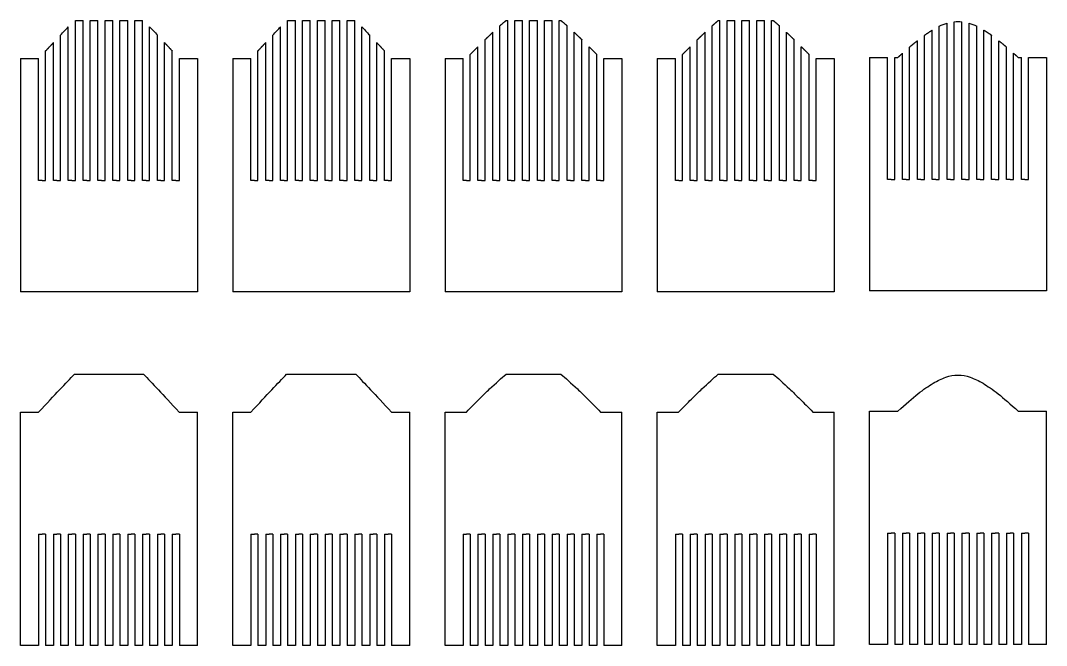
# Model space of a CAD drawing. Header units: millimetres. Extents: x -25 to 565, y 75 to 438.
# Drawn here: x -25 to 265, y 261.6 to 438.4 of the extents above; entities that cross this region are included whole.
import ezdxf

# ---------------------------------------------------------------- set-up
doc = ezdxf.new("R2010")
doc.units = ezdxf.units.MM
doc.layers.add('x_upper_sheets', color=7, linetype='CONTINUOUS')
doc.layers.add('y_upper_sheets', color=7, linetype='CONTINUOUS')

msp = doc.modelspace()

# ---------------------------------------------------------------- linework, layer by layer
at = {"layer": 'x_upper_sheets'}
for points, knots in [([(-19.89, 327.64), (-17.51, 330.18), (-15.6, 332.2), (-13.97, 333.94), (-12.33, 335.67), (-10.97, 337.11), (-9.78, 338.36)], [-2.9441744, -2.9441744, -2.9441744, -2.9441744, -2.5933787, -2.5933787, -2.5933787, -2.242583, -2.242583, -2.242583, -2.242583]), ([(9.78, 338.36), (10.97, 337.11), (12.33, 335.67), (13.97, 333.94), (15.6, 332.2), (17.51, 330.18), (19.89, 327.64)], [2.242583, 2.242583, 2.242583, 2.242583, 2.5933787, 2.5933787, 2.5933787, 2.9441744, 2.9441744, 2.9441744, 2.9441744]), ([(40.11, 327.64), (42.49, 330.18), (44.4, 332.2), (46.03, 333.94), (47.67, 335.67), (49.03, 337.11), (50.22, 338.36)], [-2.9441744, -2.9441744, -2.9441744, -2.9441744, -2.5933787, -2.5933787, -2.5933787, -2.242583, -2.242583, -2.242583, -2.242583]), ([(69.78, 338.36), (70.97, 337.11), (72.33, 335.67), (73.97, 333.94), (75.6, 332.2), (77.51, 330.18), (79.89, 327.64)], [2.242583, 2.242583, 2.242583, 2.242583, 2.5933787, 2.5933787, 2.5933787, 2.9441744, 2.9441744, 2.9441744, 2.9441744]), ([(101.02, 327.64), (102.36, 329), (103.55, 330.2), (104.64, 331.28), (105.72, 332.35), (106.7, 333.31), (107.6, 334.17), (109.39, 335.88), (110.89, 337.24), (112.23, 338.36)], [-1.8225461, -1.8225461, -1.8225461, -1.8225461, -1.6260931, -1.6260931, -1.6260931, -1.4296401, -1.4296401, -1.4296401, -1.0367341, -1.0367341, -1.0367341, -1.0367341]), ([(127.77, 338.36), (129.11, 337.24), (130.61, 335.88), (132.4, 334.17), (133.3, 333.31), (134.28, 332.35), (135.36, 331.28), (136.45, 330.2), (137.64, 329), (138.98, 327.64)], [1.0367341, 1.0367341, 1.0367341, 1.0367341, 1.4296401, 1.4296401, 1.4296401, 1.6260931, 1.6260931, 1.6260931, 1.8225461, 1.8225461, 1.8225461, 1.8225461]), ([(161.02, 327.64), (162.36, 329), (163.55, 330.2), (164.64, 331.28), (165.72, 332.35), (166.7, 333.31), (167.6, 334.17), (169.39, 335.88), (170.89, 337.24), (172.23, 338.36)], [-1.8225461, -1.8225461, -1.8225461, -1.8225461, -1.6260931, -1.6260931, -1.6260931, -1.4296401, -1.4296401, -1.4296401, -1.0367341, -1.0367341, -1.0367341, -1.0367341]), ([(187.77, 338.36), (189.11, 337.24), (190.61, 335.88), (192.4, 334.17), (193.3, 333.31), (194.28, 332.35), (195.36, 331.28), (196.45, 330.2), (197.64, 329), (198.98, 327.64)], [1.0367341, 1.0367341, 1.0367341, 1.0367341, 1.4296401, 1.4296401, 1.4296401, 1.6260931, 1.6260931, 1.6260931, 1.8225461, 1.8225461, 1.8225461, 1.8225461]), ([(222.98, 327.91), (225.22, 329.95), (227.04, 331.5), (228.65, 332.77), (230.26, 334.04), (231.65, 335.01), (232.94, 335.78), (234.22, 336.55), (235.4, 337.12), (236.55, 337.5), (237.7, 337.89), (238.82, 338.09), (240, 338.09)], [-1.260138, -1.260138, -1.260138, -1.260138, -0.945104, -0.945104, -0.945104, -0.630069, -0.630069, -0.630069, -0.315035, -0.315035, -0.315035, 0, 0, 0, 0]), ([(240, 338.09), (241.18, 338.09), (242.3, 337.89), (243.45, 337.5), (244.6, 337.12), (245.78, 336.55), (247.06, 335.78), (248.35, 335.01), (249.74, 334.04), (251.35, 332.77), (252.96, 331.5), (254.78, 329.95), (257.02, 327.91)], [0, 0, 0, 0, 0.315035, 0.315035, 0.315035, 0.630069, 0.630069, 0.630069, 0.945104, 0.945104, 0.945104, 1.260138, 1.260138, 1.260138, 1.260138])]:
    msp.add_open_spline(points, degree=3, knots=knots, dxfattribs=at)
for points in [[(-9.78, 338.36), (9.78, 338.36)], [(50.22, 338.36), (69.78, 338.36)], [(112.23, 338.36), (127.77, 338.36)], [(172.23, 338.36), (187.77, 338.36)], [(215, 261.91), (215, 327.91)], [(215, 327.91), (222.98, 327.91)], [(257.02, 327.91), (265, 327.91)], [(265, 261.91), (265, 327.91)], [(-25, 261.64), (-25, 327.64)], [(-25, 327.64), (-19.89, 327.64)], [(19.89, 327.64), (25, 327.64)], [(25, 261.64), (25, 327.64)], [(35, 261.64), (35, 327.64)], [(35, 327.64), (40.11, 327.64)], [(79.89, 327.64), (85, 327.64)], [(85, 261.64), (85, 327.64)], [(95, 261.64), (95, 327.64)], [(95, 327.64), (101.02, 327.64)], [(138.98, 327.64), (145, 327.64)], [(145, 261.64), (145, 327.64)], [(155, 261.64), (155, 327.64)], [(155, 327.64), (161.02, 327.64)], [(198.98, 327.64), (205, 327.64)], [(205, 261.64), (205, 327.64)], [(-19.9, 293.14), (-18.9, 293.14)], [(-19.9, 293.14), (-19.9, 261.64)], [(-17.9, 293.14), (-18.9, 293.14)], [(-17.9, 293.14), (-17.9, 261.64)], [(-15.7, 293.14), (-14.7, 293.14)], [(-15.7, 293.14), (-15.7, 261.64)], [(-13.7, 293.14), (-14.7, 293.14)], [(-13.7, 293.14), (-13.7, 261.64)], [(-11.5, 293.14), (-10.5, 293.14)], [(-11.5, 293.14), (-11.5, 261.64)], [(-9.5, 293.14), (-10.5, 293.14)], [(-9.5, 293.14), (-9.5, 261.64)], [(-7.3, 293.14), (-6.3, 293.14)], [(-7.3, 293.14), (-7.3, 261.64)], [(-5.3, 293.14), (-6.3, 293.14)], [(-5.3, 293.14), (-5.3, 261.64)], [(-3.1, 293.14), (-2.1, 293.14)], [(-3.1, 293.14), (-3.1, 261.64)], [(-1.1, 293.14), (-2.1, 293.14)], [(-1.1, 293.14), (-1.1, 261.64)], [(1.1, 293.14), (2.1, 293.14)], [(1.1, 293.14), (1.1, 261.64)], [(3.1, 293.14), (2.1, 293.14)], [(3.1, 293.14), (3.1, 261.64)], [(5.3, 293.14), (6.3, 293.14)], [(5.3, 293.14), (5.3, 261.64)], [(7.3, 293.14), (6.3, 293.14)], [(7.3, 293.14), (7.3, 261.64)], [(9.5, 293.14), (10.5, 293.14)], [(9.5, 293.14), (9.5, 261.64)], [(11.5, 293.14), (10.5, 293.14)], [(11.5, 293.14), (11.5, 261.64)], [(13.7, 293.14), (14.7, 293.14)], [(13.7, 293.14), (13.7, 261.64)], [(15.7, 293.14), (14.7, 293.14)], [(15.7, 293.14), (15.7, 261.64)], [(17.9, 293.14), (18.9, 293.14)], [(17.9, 293.14), (17.9, 261.64)], [(19.9, 293.14), (18.9, 293.14)], [(19.9, 293.14), (19.9, 261.64)], [(40.1, 293.14), (41.1, 293.14)], [(40.1, 293.14), (40.1, 261.64)], [(42.1, 293.14), (41.1, 293.14)], [(42.1, 293.14), (42.1, 261.64)], [(44.3, 293.14), (45.3, 293.14)], [(44.3, 293.14), (44.3, 261.64)], [(46.3, 293.14), (45.3, 293.14)], [(46.3, 293.14), (46.3, 261.64)], [(48.5, 293.14), (49.5, 293.14)], [(48.5, 293.14), (48.5, 261.64)], [(50.5, 293.14), (49.5, 293.14)], [(50.5, 293.14), (50.5, 261.64)], [(52.7, 293.14), (53.7, 293.14)], [(52.7, 293.14), (52.7, 261.64)], [(54.7, 293.14), (53.7, 293.14)], [(54.7, 293.14), (54.7, 261.64)], [(56.9, 293.14), (57.9, 293.14)], [(56.9, 293.14), (56.9, 261.64)], [(58.9, 293.14), (57.9, 293.14)], [(58.9, 293.14), (58.9, 261.64)], [(61.1, 293.14), (62.1, 293.14)], [(61.1, 293.14), (61.1, 261.64)], [(63.1, 293.14), (62.1, 293.14)], [(63.1, 293.14), (63.1, 261.64)], [(65.3, 293.14), (66.3, 293.14)], [(65.3, 293.14), (65.3, 261.64)], [(67.3, 293.14), (66.3, 293.14)], [(67.3, 293.14), (67.3, 261.64)], [(69.5, 293.14), (70.5, 293.14)], [(69.5, 293.14), (69.5, 261.64)], [(71.5, 293.14), (70.5, 293.14)], [(71.5, 293.14), (71.5, 261.64)], [(73.7, 293.14), (74.7, 293.14)], [(73.7, 293.14), (73.7, 261.64)], [(75.7, 293.14), (74.7, 293.14)], [(75.7, 293.14), (75.7, 261.64)], [(77.9, 293.14), (78.9, 293.14)], [(77.9, 293.14), (77.9, 261.64)], [(79.9, 293.14), (78.9, 293.14)], [(79.9, 293.14), (79.9, 261.64)], [(100.1, 293.14), (101.1, 293.14)], [(100.1, 293.14), (100.1, 261.64)], [(102.1, 293.14), (101.1, 293.14)], [(102.1, 293.14), (102.1, 261.64)], [(104.3, 293.14), (105.3, 293.14)], [(104.3, 293.14), (104.3, 261.64)], [(106.3, 293.14), (105.3, 293.14)], [(106.3, 293.14), (106.3, 261.64)], [(108.5, 293.14), (109.5, 293.14)], [(108.5, 293.14), (108.5, 261.64)], [(110.5, 293.14), (109.5, 293.14)], [(110.5, 293.14), (110.5, 261.64)], [(112.7, 293.14), (113.7, 293.14)], [(112.7, 293.14), (112.7, 261.64)], [(114.7, 293.14), (113.7, 293.14)], [(114.7, 293.14), (114.7, 261.64)], [(116.9, 293.14), (117.9, 293.14)], [(116.9, 293.14), (116.9, 261.64)], [(118.9, 293.14), (117.9, 293.14)], [(118.9, 293.14), (118.9, 261.64)], [(121.1, 293.14), (122.1, 293.14)], [(121.1, 293.14), (121.1, 261.64)], [(123.1, 293.14), (122.1, 293.14)], [(123.1, 293.14), (123.1, 261.64)], [(125.3, 293.14), (126.3, 293.14)], [(125.3, 293.14), (125.3, 261.64)], [(127.3, 293.14), (126.3, 293.14)], [(127.3, 293.14), (127.3, 261.64)], [(129.5, 293.14), (130.5, 293.14)], [(129.5, 293.14), (129.5, 261.64)], [(131.5, 293.14), (130.5, 293.14)], [(131.5, 293.14), (131.5, 261.64)], [(133.7, 293.14), (134.7, 293.14)], [(133.7, 293.14), (133.7, 261.64)], [(135.7, 293.14), (134.7, 293.14)], [(135.7, 293.14), (135.7, 261.64)], [(137.9, 293.14), (138.9, 293.14)], [(137.9, 293.14), (137.9, 261.64)], [(139.9, 293.14), (138.9, 293.14)], [(139.9, 293.14), (139.9, 261.64)], [(160.1, 293.14), (161.1, 293.14)], [(160.1, 293.14), (160.1, 261.64)], [(162.1, 293.14), (161.1, 293.14)], [(162.1, 293.14), (162.1, 261.64)], [(164.3, 293.14), (165.3, 293.14)], [(164.3, 293.14), (164.3, 261.64)], [(166.3, 293.14), (165.3, 293.14)], [(166.3, 293.14), (166.3, 261.64)], [(168.5, 293.14), (169.5, 293.14)], [(168.5, 293.14), (168.5, 261.64)], [(170.5, 293.14), (169.5, 293.14)], [(170.5, 293.14), (170.5, 261.64)], [(172.7, 293.14), (173.7, 293.14)], [(172.7, 293.14), (172.7, 261.64)], [(174.7, 293.14), (173.7, 293.14)], [(174.7, 293.14), (174.7, 261.64)], [(176.9, 293.14), (177.9, 293.14)], [(176.9, 293.14), (176.9, 261.64)], [(178.9, 293.14), (177.9, 293.14)], [(178.9, 293.14), (178.9, 261.64)], [(181.1, 293.14), (182.1, 293.14)], [(181.1, 293.14), (181.1, 261.64)], [(183.1, 293.14), (182.1, 293.14)], [(183.1, 293.14), (183.1, 261.64)], [(185.3, 293.14), (186.3, 293.14)], [(185.3, 293.14), (185.3, 261.64)], [(187.3, 293.14), (186.3, 293.14)], [(187.3, 293.14), (187.3, 261.64)], [(189.5, 293.14), (190.5, 293.14)], [(189.5, 293.14), (189.5, 261.64)], [(191.5, 293.14), (190.5, 293.14)], [(191.5, 293.14), (191.5, 261.64)], [(193.7, 293.14), (194.7, 293.14)], [(193.7, 293.14), (193.7, 261.64)], [(195.7, 293.14), (194.7, 293.14)], [(195.7, 293.14), (195.7, 261.64)], [(197.9, 293.14), (198.9, 293.14)], [(197.9, 293.14), (197.9, 261.64)], [(199.9, 293.14), (198.9, 293.14)], [(199.9, 293.14), (199.9, 261.64)], [(220.1, 293.41), (221.1, 293.41)], [(220.1, 293.41), (220.1, 261.91)], [(222.1, 293.41), (221.1, 293.41)], [(222.1, 293.41), (222.1, 261.91)], [(224.3, 293.41), (225.3, 293.41)], [(224.3, 293.41), (224.3, 261.91)], [(226.3, 293.41), (225.3, 293.41)], [(226.3, 293.41), (226.3, 261.91)], [(228.5, 293.41), (229.5, 293.41)], [(228.5, 293.41), (228.5, 261.91)], [(230.5, 293.41), (229.5, 293.41)], [(230.5, 293.41), (230.5, 261.91)], [(232.7, 293.41), (233.7, 293.41)], [(232.7, 293.41), (232.7, 261.91)], [(234.7, 293.41), (233.7, 293.41)], [(234.7, 293.41), (234.7, 261.91)], [(236.9, 293.41), (237.9, 293.41)], [(236.9, 293.41), (236.9, 261.91)], [(238.9, 293.41), (237.9, 293.41)], [(238.9, 293.41), (238.9, 261.91)], [(241.1, 293.41), (242.1, 293.41)], [(241.1, 293.41), (241.1, 261.91)], [(243.1, 293.41), (242.1, 293.41)], [(243.1, 293.41), (243.1, 261.91)], [(245.3, 293.41), (246.3, 293.41)], [(245.3, 293.41), (245.3, 261.91)], [(247.3, 293.41), (246.3, 293.41)], [(247.3, 293.41), (247.3, 261.91)], [(249.5, 293.41), (250.5, 293.41)], [(249.5, 293.41), (249.5, 261.91)], [(251.5, 293.41), (250.5, 293.41)], [(251.5, 293.41), (251.5, 261.91)], [(253.7, 293.41), (254.7, 293.41)], [(253.7, 293.41), (253.7, 261.91)], [(255.7, 293.41), (254.7, 293.41)], [(255.7, 293.41), (255.7, 261.91)], [(257.9, 293.41), (258.9, 293.41)], [(257.9, 293.41), (257.9, 261.91)], [(259.9, 293.41), (258.9, 293.41)], [(259.9, 293.41), (259.9, 261.91)], [(-19.9, 261.64), (-25, 261.64)], [(-15.7, 261.64), (-17.9, 261.64)], [(-11.5, 261.64), (-13.7, 261.64)], [(-7.3, 261.64), (-9.5, 261.64)], [(-3.1, 261.64), (-5.3, 261.64)], [(1.1, 261.64), (-1.1, 261.64)], [(5.3, 261.64), (3.1, 261.64)], [(9.5, 261.64), (7.3, 261.64)], [(13.7, 261.64), (11.5, 261.64)], [(17.9, 261.64), (15.7, 261.64)], [(25, 261.64), (19.9, 261.64)], [(40.1, 261.64), (35, 261.64)], [(44.3, 261.64), (42.1, 261.64)], [(48.5, 261.64), (46.3, 261.64)], [(52.7, 261.64), (50.5, 261.64)], [(56.9, 261.64), (54.7, 261.64)], [(61.1, 261.64), (58.9, 261.64)], [(65.3, 261.64), (63.1, 261.64)], [(69.5, 261.64), (67.3, 261.64)], [(73.7, 261.64), (71.5, 261.64)], [(77.9, 261.64), (75.7, 261.64)], [(85, 261.64), (79.9, 261.64)], [(100.1, 261.64), (95, 261.64)], [(104.3, 261.64), (102.1, 261.64)], [(108.5, 261.64), (106.3, 261.64)], [(112.7, 261.64), (110.5, 261.64)], [(116.9, 261.64), (114.7, 261.64)], [(121.1, 261.64), (118.9, 261.64)], [(125.3, 261.64), (123.1, 261.64)], [(129.5, 261.64), (127.3, 261.64)], [(133.7, 261.64), (131.5, 261.64)], [(137.9, 261.64), (135.7, 261.64)], [(145, 261.64), (139.9, 261.64)], [(160.1, 261.64), (155, 261.64)], [(164.3, 261.64), (162.1, 261.64)], [(168.5, 261.64), (166.3, 261.64)], [(172.7, 261.64), (170.5, 261.64)], [(176.9, 261.64), (174.7, 261.64)], [(181.1, 261.64), (178.9, 261.64)], [(185.3, 261.64), (183.1, 261.64)], [(189.5, 261.64), (187.3, 261.64)], [(193.7, 261.64), (191.5, 261.64)], [(197.9, 261.64), (195.7, 261.64)], [(205, 261.64), (199.9, 261.64)], [(220.1, 261.91), (215, 261.91)], [(224.3, 261.91), (222.1, 261.91)], [(228.5, 261.91), (226.3, 261.91)], [(232.7, 261.91), (230.5, 261.91)], [(236.9, 261.91), (234.7, 261.91)], [(241.1, 261.91), (238.9, 261.91)], [(245.3, 261.91), (243.1, 261.91)], [(249.5, 261.91), (247.3, 261.91)], [(253.7, 261.91), (251.5, 261.91)], [(257.9, 261.91), (255.7, 261.91)], [(265, 261.91), (259.9, 261.91)]]:
    msp.add_open_spline(points, degree=1, dxfattribs=at)
at = {"layer": 'y_upper_sheets'}
for points, degree in [([(-9.5, 393.14), (-9.5, 438.36)], 1), ([(-9.5, 438.36), (-7.3, 438.36)], 1), ([(-7.3, 393.14), (-7.3, 438.36)], 1), ([(-5.3, 393.14), (-5.3, 438.36)], 1), ([(-5.3, 438.36), (-3.1, 438.36)], 1), ([(-3.1, 393.14), (-3.1, 438.36)], 1), ([(-1.1, 393.14), (-1.1, 438.36)], 1), ([(-1.1, 438.36), (1.1, 438.36)], 1), ([(1.1, 393.14), (1.1, 438.36)], 1), ([(3.1, 393.14), (3.1, 438.36)], 1), ([(3.1, 438.36), (5.3, 438.36)], 1), ([(5.3, 393.14), (5.3, 438.36)], 1), ([(7.3, 393.14), (7.3, 438.36)], 1), ([(7.3, 438.36), (9.5, 438.36)], 1), ([(9.5, 393.14), (9.5, 438.36)], 1), ([(50.5, 393.14), (50.5, 438.36)], 1), ([(50.5, 438.36), (52.7, 438.36)], 1), ([(52.7, 393.14), (52.7, 438.36)], 1), ([(54.7, 393.14), (54.7, 438.36)], 1), ([(54.7, 438.36), (56.9, 438.36)], 1), ([(56.9, 393.14), (56.9, 438.36)], 1), ([(58.9, 393.14), (58.9, 438.36)], 1), ([(58.9, 438.36), (61.1, 438.36)], 1), ([(61.1, 393.14), (61.1, 438.36)], 1), ([(63.1, 393.14), (63.1, 438.36)], 1), ([(63.1, 438.36), (65.3, 438.36)], 1), ([(65.3, 393.14), (65.3, 438.36)], 1), ([(67.3, 393.14), (67.3, 438.36)], 1), ([(67.3, 438.36), (69.5, 438.36)], 1), ([(69.5, 393.14), (69.5, 438.36)], 1), ([(110.5, 436.86), (111.42, 437.69), (112.23, 438.36)], 2), ([(112.23, 438.36), (112.7, 438.36)], 1), ([(112.7, 393.14), (112.7, 438.36)], 1), ([(114.7, 393.14), (114.7, 438.36)], 1), ([(114.7, 438.36), (116.9, 438.36)], 1), ([(116.9, 393.14), (116.9, 438.36)], 1), ([(118.9, 393.14), (118.9, 438.36)], 1), ([(118.9, 438.36), (121.1, 438.36)], 1), ([(121.1, 393.14), (121.1, 438.36)], 1), ([(123.1, 393.14), (123.1, 438.36)], 1), ([(123.1, 438.36), (125.3, 438.36)], 1), ([(125.3, 393.14), (125.3, 438.36)], 1), ([(127.3, 393.14), (127.3, 438.36)], 1), ([(127.3, 438.36), (127.77, 438.36)], 1), ([(127.77, 438.36), (128.58, 437.69), (129.5, 436.86)], 2), ([(170.5, 436.86), (171.42, 437.69), (172.23, 438.36)], 2), ([(172.23, 438.36), (172.7, 438.36)], 1), ([(172.7, 393.14), (172.7, 438.36)], 1), ([(174.7, 393.14), (174.7, 438.36)], 1), ([(174.7, 438.36), (176.9, 438.36)], 1), ([(176.9, 393.14), (176.9, 438.36)], 1), ([(178.9, 393.14), (178.9, 438.36)], 1), ([(178.9, 438.36), (181.1, 438.36)], 1), ([(181.1, 393.14), (181.1, 438.36)], 1), ([(183.1, 393.14), (183.1, 438.36)], 1), ([(183.1, 438.36), (185.3, 438.36)], 1), ([(185.3, 393.14), (185.3, 438.36)], 1), ([(187.3, 393.14), (187.3, 438.36)], 1), ([(187.3, 438.36), (187.77, 438.36)], 1), ([(187.77, 438.36), (188.58, 437.69), (189.5, 436.86)], 2), ([(238.9, 438.03), (239.64, 438.12), (240.36, 438.12), (241.1, 438.03)], 3), ([(238.9, 393.41), (238.9, 438.03)], 1), ([(241.1, 393.41), (241.1, 438.03)], 1), ([(-13.7, 434.22), (-12.9, 435.07), (-12.17, 435.84), (-11.5, 436.55)], 3), ([(-11.5, 393.14), (-11.5, 436.55)], 1), ([(11.5, 393.14), (11.5, 436.55)], 1), ([(11.5, 436.55), (12.17, 435.84), (12.9, 435.07), (13.7, 434.22)], 3), ([(46.3, 434.22), (47.1, 435.07), (47.83, 435.84), (48.5, 436.55)], 3), ([(48.5, 393.14), (48.5, 436.55)], 1), ([(71.5, 393.14), (71.5, 436.55)], 1), ([(71.5, 436.55), (72.17, 435.84), (72.9, 435.07), (73.7, 434.22)], 3), ([(106.3, 432.92), (107.48, 434.06), (108.5, 435.02)], 2), ([(108.5, 393.14), (108.5, 435.02)], 1), ([(110.5, 393.14), (110.5, 436.86)], 1), ([(129.5, 393.14), (129.5, 436.86)], 1), ([(131.5, 393.14), (131.5, 435.02)], 1), ([(131.5, 435.02), (132.52, 434.06), (133.7, 432.92)], 2), ([(166.3, 432.92), (167.48, 434.06), (168.5, 435.02)], 2), ([(168.5, 393.14), (168.5, 435.02)], 1), ([(170.5, 393.14), (170.5, 436.86)], 1), ([(189.5, 393.14), (189.5, 436.86)], 1), ([(191.5, 393.14), (191.5, 435.02)], 1), ([(191.5, 435.02), (192.52, 434.06), (193.7, 432.92)], 2), ([(230.5, 434.17), (231.66, 435), (232.7, 435.64)], 2), ([(232.7, 393.41), (232.7, 435.64)], 1), ([(234.7, 436.74), (235.46, 437.11), (236.19, 437.4), (236.9, 437.61)], 3), ([(234.7, 393.41), (234.7, 436.74)], 1), ([(236.9, 393.41), (236.9, 437.61)], 1), ([(243.1, 393.41), (243.1, 437.61)], 1), ([(243.1, 437.61), (243.81, 437.4), (244.54, 437.11), (245.3, 436.74)], 3), ([(245.3, 393.41), (245.3, 436.74)], 1), ([(247.3, 393.41), (247.3, 435.64)], 1), ([(247.3, 435.64), (248.34, 435), (249.5, 434.17)], 2), ([(-13.7, 393.14), (-13.7, 434.22)], 1), ([(13.7, 393.14), (13.7, 434.22)], 1), ([(46.3, 393.14), (46.3, 434.22)], 1), ([(73.7, 393.14), (73.7, 434.22)], 1), ([(106.3, 393.14), (106.3, 432.92)], 1), ([(133.7, 393.14), (133.7, 432.92)], 1), ([(166.3, 393.14), (166.3, 432.92)], 1), ([(193.7, 393.14), (193.7, 432.92)], 1), ([(226.3, 430.84), (227.46, 431.83), (228.5, 432.65)], 2), ([(228.5, 393.41), (228.5, 432.65)], 1), ([(230.5, 393.41), (230.5, 434.17)], 1), ([(249.5, 393.41), (249.5, 434.17)], 1), ([(251.5, 393.41), (251.5, 432.65)], 1), ([(251.5, 432.65), (252.54, 431.83), (253.7, 430.84)], 2), ([(-17.9, 429.76), (-16.73, 431.01), (-15.7, 432.1)], 2), ([(-17.9, 393.14), (-17.9, 429.76)], 1), ([(-15.7, 393.14), (-15.7, 432.1)], 1), ([(15.7, 393.14), (15.7, 432.1)], 1), ([(15.7, 432.1), (16.73, 431.01), (17.9, 429.76)], 2), ([(17.9, 393.14), (17.9, 429.76)], 1), ([(42.1, 429.76), (43.27, 431.01), (44.3, 432.1)], 2), ([(42.1, 393.14), (42.1, 429.76)], 1), ([(44.3, 393.14), (44.3, 432.1)], 1), ([(75.7, 393.14), (75.7, 432.1)], 1), ([(75.7, 432.1), (76.73, 431.01), (77.9, 429.76)], 2), ([(77.9, 393.14), (77.9, 429.76)], 1), ([(102.1, 428.74), (103.26, 429.91), (104.3, 430.94)], 2), ([(104.3, 393.14), (104.3, 430.94)], 1), ([(135.7, 393.14), (135.7, 430.94)], 1), ([(135.7, 430.94), (136.74, 429.91), (137.9, 428.74)], 2), ([(162.1, 428.74), (163.26, 429.91), (164.3, 430.94)], 2), ([(164.3, 393.14), (164.3, 430.94)], 1), ([(195.7, 393.14), (195.7, 430.94)], 1), ([(195.7, 430.94), (196.74, 429.91), (197.9, 428.74)], 2), ([(226.3, 393.41), (226.3, 430.84)], 1), ([(253.7, 393.41), (253.7, 430.84)], 1), ([(-25, 427.64), (-19.9, 427.64)], 1), ([(-25, 427.64), (-25, 361.64)], 1), ([(-19.9, 393.14), (-19.9, 427.64)], 1), ([(19.9, 393.14), (19.9, 427.64)], 1), ([(19.9, 427.64), (25, 427.64)], 1), ([(25, 427.64), (25, 361.64)], 1), ([(35, 427.64), (40.1, 427.64)], 1), ([(35, 427.64), (35, 361.64)], 1), ([(40.1, 393.14), (40.1, 427.64)], 1), ([(79.9, 393.14), (79.9, 427.64)], 1), ([(79.9, 427.64), (85, 427.64)], 1), ([(85, 427.64), (85, 361.64)], 1), ([(95, 427.64), (100.1, 427.64)], 1), ([(95, 427.64), (95, 361.64)], 1), ([(100.1, 393.14), (100.1, 427.64)], 1), ([(102.1, 393.14), (102.1, 428.74)], 1), ([(137.9, 393.14), (137.9, 428.74)], 1), ([(139.9, 393.14), (139.9, 427.64)], 1), ([(139.9, 427.64), (145, 427.64)], 1), ([(145, 427.64), (145, 361.64)], 1), ([(155, 427.64), (160.1, 427.64)], 1), ([(155, 427.64), (155, 361.64)], 1), ([(160.1, 393.14), (160.1, 427.64)], 1), ([(162.1, 393.14), (162.1, 428.74)], 1), ([(197.9, 393.14), (197.9, 428.74)], 1), ([(199.9, 393.14), (199.9, 427.64)], 1), ([(199.9, 427.64), (205, 427.64)], 1), ([(205, 427.64), (205, 361.64)], 1), ([(215, 427.91), (220.1, 427.91)], 1), ([(215, 427.91), (215, 361.91)], 1), ([(220.1, 393.41), (220.1, 427.91)], 1), ([(222.1, 393.41), (222.1, 427.91)], 1), ([(222.1, 427.91), (222.98, 427.91)], 1), ([(222.98, 427.91), (223.66, 428.53), (224.3, 429.1)], 2), ([(224.3, 393.41), (224.3, 429.1)], 1), ([(255.7, 393.41), (255.7, 429.1)], 1), ([(255.7, 429.1), (256.34, 428.53), (257.02, 427.91)], 2), ([(257.02, 427.91), (257.9, 427.91)], 1), ([(257.9, 393.41), (257.9, 427.91)], 1), ([(259.9, 393.41), (259.9, 427.91)], 1), ([(259.9, 427.91), (265, 427.91)], 1), ([(265, 427.91), (265, 361.91)], 1), ([(-18.9, 393.14), (-19.9, 393.14)], 1), ([(-18.9, 393.14), (-17.9, 393.14)], 1), ([(-14.7, 393.14), (-15.7, 393.14)], 1), ([(-14.7, 393.14), (-13.7, 393.14)], 1), ([(-10.5, 393.14), (-11.5, 393.14)], 1), ([(-10.5, 393.14), (-9.5, 393.14)], 1), ([(-6.3, 393.14), (-7.3, 393.14)], 1), ([(-6.3, 393.14), (-5.3, 393.14)], 1), ([(-2.1, 393.14), (-3.1, 393.14)], 1), ([(-2.1, 393.14), (-1.1, 393.14)], 1), ([(2.1, 393.14), (1.1, 393.14)], 1), ([(2.1, 393.14), (3.1, 393.14)], 1), ([(6.3, 393.14), (5.3, 393.14)], 1), ([(6.3, 393.14), (7.3, 393.14)], 1), ([(10.5, 393.14), (9.5, 393.14)], 1), ([(10.5, 393.14), (11.5, 393.14)], 1), ([(14.7, 393.14), (13.7, 393.14)], 1), ([(14.7, 393.14), (15.7, 393.14)], 1), ([(18.9, 393.14), (17.9, 393.14)], 1), ([(18.9, 393.14), (19.9, 393.14)], 1), ([(41.1, 393.14), (40.1, 393.14)], 1), ([(41.1, 393.14), (42.1, 393.14)], 1), ([(45.3, 393.14), (44.3, 393.14)], 1), ([(45.3, 393.14), (46.3, 393.14)], 1), ([(49.5, 393.14), (48.5, 393.14)], 1), ([(49.5, 393.14), (50.5, 393.14)], 1), ([(53.7, 393.14), (52.7, 393.14)], 1), ([(53.7, 393.14), (54.7, 393.14)], 1), ([(57.9, 393.14), (56.9, 393.14)], 1), ([(57.9, 393.14), (58.9, 393.14)], 1), ([(62.1, 393.14), (61.1, 393.14)], 1), ([(62.1, 393.14), (63.1, 393.14)], 1), ([(66.3, 393.14), (65.3, 393.14)], 1), ([(66.3, 393.14), (67.3, 393.14)], 1), ([(70.5, 393.14), (69.5, 393.14)], 1), ([(70.5, 393.14), (71.5, 393.14)], 1), ([(74.7, 393.14), (73.7, 393.14)], 1), ([(74.7, 393.14), (75.7, 393.14)], 1), ([(78.9, 393.14), (77.9, 393.14)], 1), ([(78.9, 393.14), (79.9, 393.14)], 1), ([(101.1, 393.14), (100.1, 393.14)], 1), ([(101.1, 393.14), (102.1, 393.14)], 1), ([(105.3, 393.14), (104.3, 393.14)], 1), ([(105.3, 393.14), (106.3, 393.14)], 1), ([(109.5, 393.14), (108.5, 393.14)], 1), ([(109.5, 393.14), (110.5, 393.14)], 1), ([(113.7, 393.14), (112.7, 393.14)], 1), ([(113.7, 393.14), (114.7, 393.14)], 1), ([(117.9, 393.14), (116.9, 393.14)], 1), ([(117.9, 393.14), (118.9, 393.14)], 1), ([(122.1, 393.14), (121.1, 393.14)], 1), ([(122.1, 393.14), (123.1, 393.14)], 1), ([(126.3, 393.14), (125.3, 393.14)], 1), ([(126.3, 393.14), (127.3, 393.14)], 1), ([(130.5, 393.14), (129.5, 393.14)], 1), ([(130.5, 393.14), (131.5, 393.14)], 1), ([(134.7, 393.14), (133.7, 393.14)], 1), ([(134.7, 393.14), (135.7, 393.14)], 1), ([(138.9, 393.14), (137.9, 393.14)], 1), ([(138.9, 393.14), (139.9, 393.14)], 1), ([(161.1, 393.14), (160.1, 393.14)], 1), ([(161.1, 393.14), (162.1, 393.14)], 1), ([(165.3, 393.14), (164.3, 393.14)], 1), ([(165.3, 393.14), (166.3, 393.14)], 1), ([(169.5, 393.14), (168.5, 393.14)], 1), ([(169.5, 393.14), (170.5, 393.14)], 1), ([(173.7, 393.14), (172.7, 393.14)], 1), ([(173.7, 393.14), (174.7, 393.14)], 1), ([(177.9, 393.14), (176.9, 393.14)], 1), ([(177.9, 393.14), (178.9, 393.14)], 1), ([(182.1, 393.14), (181.1, 393.14)], 1), ([(182.1, 393.14), (183.1, 393.14)], 1), ([(186.3, 393.14), (185.3, 393.14)], 1), ([(186.3, 393.14), (187.3, 393.14)], 1), ([(190.5, 393.14), (189.5, 393.14)], 1), ([(190.5, 393.14), (191.5, 393.14)], 1), ([(194.7, 393.14), (193.7, 393.14)], 1), ([(194.7, 393.14), (195.7, 393.14)], 1), ([(198.9, 393.14), (197.9, 393.14)], 1), ([(198.9, 393.14), (199.9, 393.14)], 1), ([(221.1, 393.41), (220.1, 393.41)], 1), ([(221.1, 393.41), (222.1, 393.41)], 1), ([(225.3, 393.41), (224.3, 393.41)], 1), ([(225.3, 393.41), (226.3, 393.41)], 1), ([(229.5, 393.41), (228.5, 393.41)], 1), ([(229.5, 393.41), (230.5, 393.41)], 1), ([(233.7, 393.41), (232.7, 393.41)], 1), ([(233.7, 393.41), (234.7, 393.41)], 1), ([(237.9, 393.41), (236.9, 393.41)], 1), ([(237.9, 393.41), (238.9, 393.41)], 1), ([(242.1, 393.41), (241.1, 393.41)], 1), ([(242.1, 393.41), (243.1, 393.41)], 1), ([(246.3, 393.41), (245.3, 393.41)], 1), ([(246.3, 393.41), (247.3, 393.41)], 1), ([(250.5, 393.41), (249.5, 393.41)], 1), ([(250.5, 393.41), (251.5, 393.41)], 1), ([(254.7, 393.41), (253.7, 393.41)], 1), ([(254.7, 393.41), (255.7, 393.41)], 1), ([(258.9, 393.41), (257.9, 393.41)], 1), ([(258.9, 393.41), (259.9, 393.41)], 1), ([(25, 361.64), (-25, 361.64)], 1), ([(85, 361.64), (35, 361.64)], 1), ([(145, 361.64), (95, 361.64)], 1), ([(205, 361.64), (155, 361.64)], 1), ([(265, 361.91), (215, 361.91)], 1)]:
    msp.add_open_spline(points, degree=degree, dxfattribs=at)

doc.saveas('drawing.dxf')
